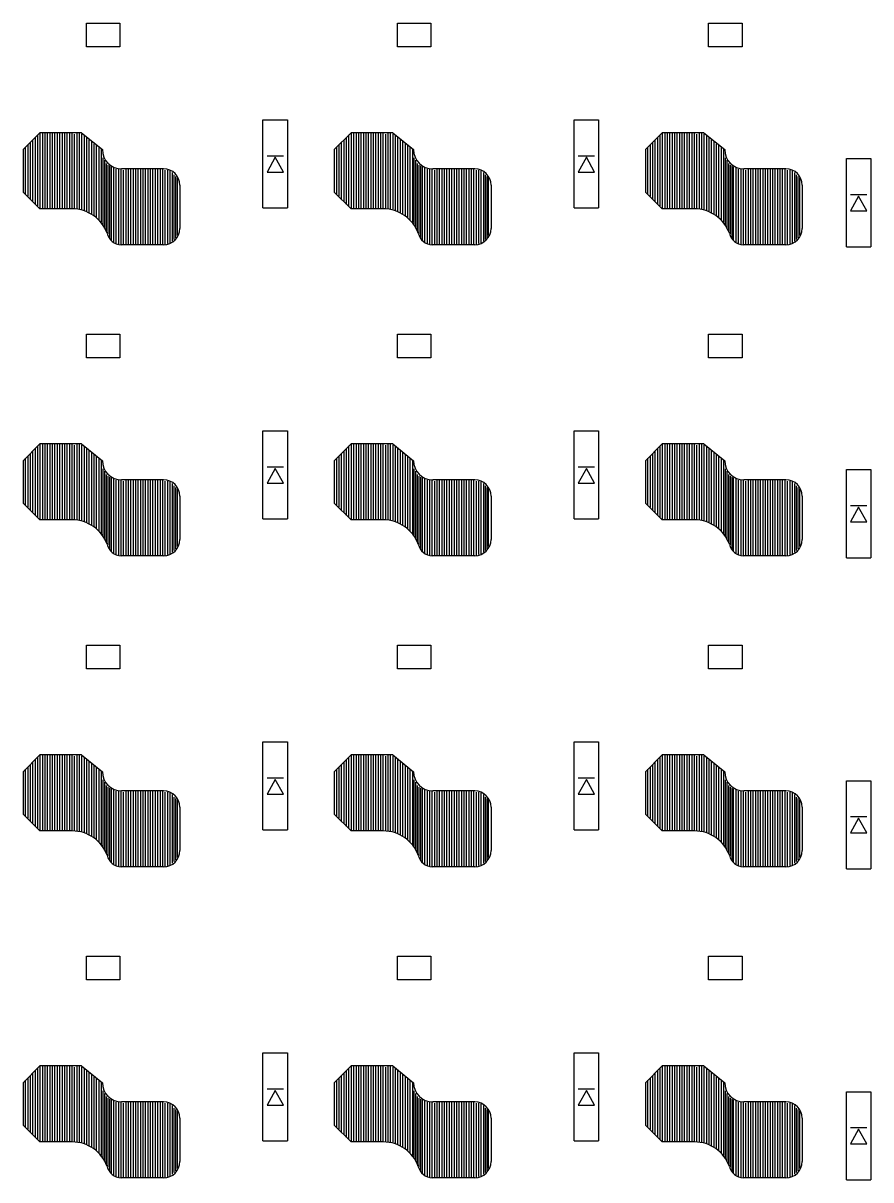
# Model space of a CAD drawing. Extents: x 35 to 239, y -108 to -23.
# Drawn here: x 187.2 to 239.1, y -107.8 to -37 of the extents above; entities that cross this region are included whole.
import ezdxf

# ---------------------------------------------------------------- set-up
doc = ezdxf.new("R2010")
doc.units = 0
doc.layers.add('BLACK', color=7, linetype='CONTINUOUS')

msp = doc.modelspace()

# ---------------------------------------------------------------- linework, layer by layer
at = {"layer": 'BLACK', "linetype": 'CONTINUOUS'}
for p, q in [((191.02, -38.4), (191.02, -36.95)), ((191.02, -36.95), (193.07, -36.95)), ((193.07, -36.95), (193.07, -38.4)), ((210.07, -38.4), (210.07, -36.95)), ((210.07, -36.95), (212.12, -36.95)), ((212.12, -36.95), (212.12, -38.4)), ((229.12, -38.4), (229.12, -36.95)), ((229.12, -36.95), (231.17, -36.95)), ((231.17, -36.95), (231.17, -38.4)), ((193.07, -38.4), (191.02, -38.4)), ((212.12, -38.4), (210.07, -38.4)), ((231.17, -38.4), (229.12, -38.4)), ((201.831, -42.8687), (203.331, -42.8687)), ((201.831, -48.2687), (201.831, -42.8687)), ((203.331, -42.8687), (203.331, -48.2687)), ((220.881, -48.2687), (220.881, -42.8687)), ((220.881, -42.8687), (222.381, -42.8687)), ((222.381, -42.8687), (222.381, -48.2687)), ((187.15, -44.7), (188.175, -43.675)), ((188.05, -48.15), (188.05, -43.8)), ((190.725, -43.675), (188.175, -43.675)), ((188.2, -48.3), (188.2, -43.7)), ((188.35, -48.3), (188.35, -43.7)), ((188.5, -48.3), (188.5, -43.7)), ((188.65, -48.3), (188.65, -43.7)), ((188.8, -48.3), (188.8, -43.7)), ((188.95, -48.3), (188.95, -43.7)), ((189.1, -48.3), (189.1, -43.7)), ((189.25, -48.3), (189.25, -43.7)), ((189.4, -48.3), (189.4, -43.7)), ((189.55, -48.3), (189.55, -43.7)), ((189.7, -48.3), (189.7, -43.7)), ((189.85, -48.3), (189.85, -43.7)), ((190, -48.3), (190, -43.7)), ((190.15, -48.3), (190.15, -43.7)), ((190.3, -48.3), (190.3, -43.75)), ((190.45, -48.35), (190.45, -43.7)), ((190.6, -48.35), (190.6, -43.7)), ((190.725, -43.675), (192, -44.7)), ((190.75, -48.35), (190.75, -43.75)), ((190.9, -48.4), (190.9, -43.85)), ((206.2, -44.7), (207.225, -43.675)), ((207.1, -48.15), (207.1, -43.8)), ((209.775, -43.675), (207.225, -43.675)), ((207.25, -48.3), (207.25, -43.7)), ((207.4, -48.3), (207.4, -43.7)), ((207.55, -48.3), (207.55, -43.7)), ((207.7, -48.3), (207.7, -43.7)), ((207.85, -48.3), (207.85, -43.7)), ((208, -48.3), (208, -43.7)), ((208.15, -48.3), (208.15, -43.7)), ((208.3, -48.3), (208.3, -43.7)), ((208.45, -48.3), (208.45, -43.7)), ((208.6, -48.3), (208.6, -43.7)), ((208.75, -48.3), (208.75, -43.7)), ((208.9, -48.3), (208.9, -43.7)), ((209.05, -48.3), (209.05, -43.7)), ((209.2, -48.3), (209.2, -43.7)), ((209.35, -48.3), (209.35, -43.75)), ((209.5, -48.35), (209.5, -43.7)), ((209.65, -48.35), (209.65, -43.7)), ((209.775, -43.675), (211.05, -44.7)), ((209.8, -48.35), (209.8, -43.75)), ((209.95, -48.4), (209.95, -43.85)), ((225.25, -44.7), (226.275, -43.675)), ((226.15, -48.15), (226.15, -43.8)), ((228.825, -43.675), (226.275, -43.675)), ((226.3, -48.3), (226.3, -43.7)), ((226.45, -48.3), (226.45, -43.7)), ((226.6, -48.3), (226.6, -43.7)), ((226.75, -48.3), (226.75, -43.7)), ((226.9, -48.3), (226.9, -43.7)), ((227.05, -48.3), (227.05, -43.7)), ((227.2, -48.3), (227.2, -43.7)), ((227.35, -48.3), (227.35, -43.7)), ((227.5, -48.3), (227.5, -43.7)), ((227.65, -48.3), (227.65, -43.7)), ((227.8, -48.3), (227.8, -43.7)), ((227.95, -48.3), (227.95, -43.7)), ((228.1, -48.3), (228.1, -43.7)), ((228.25, -48.3), (228.25, -43.7)), ((228.4, -48.3), (228.4, -43.75)), ((228.55, -48.35), (228.55, -43.7)), ((228.7, -48.35), (228.7, -43.7)), ((228.825, -43.675), (230.1, -44.7)), ((228.85, -48.35), (228.85, -43.75)), ((229, -48.4), (229, -43.85)), ((187.3, -47.45), (187.3, -44.55)), ((187.45, -47.55), (187.45, -44.4)), ((187.6, -47.75), (187.6, -44.25)), ((187.75, -47.9), (187.75, -44.1)), ((187.9, -48.05), (187.9, -43.95)), ((191.05, -48.5), (191.05, -43.95)), ((191.2, -48.55), (191.2, -44.1)), ((191.35, -48.65), (191.35, -44.2)), ((191.5, -48.75), (191.5, -44.35)), ((191.65, -48.85), (191.65, -44.45)), ((191.8, -49), (191.8, -44.55)), ((206.35, -47.45), (206.35, -44.55)), ((206.5, -47.55), (206.5, -44.4)), ((206.65, -47.75), (206.65, -44.25)), ((206.8, -47.9), (206.8, -44.1)), ((206.95, -48.05), (206.95, -43.95)), ((210.1, -48.5), (210.1, -43.95)), ((210.25, -48.55), (210.25, -44.1)), ((210.4, -48.65), (210.4, -44.2)), ((210.55, -48.75), (210.55, -44.35)), ((210.7, -48.85), (210.7, -44.45)), ((210.85, -49), (210.85, -44.55)), ((225.4, -47.45), (225.4, -44.55)), ((225.55, -47.55), (225.55, -44.4)), ((225.7, -47.75), (225.7, -44.25)), ((225.85, -47.9), (225.85, -44.1)), ((226, -48.05), (226, -43.95)), ((229.15, -48.5), (229.15, -43.95)), ((229.3, -48.55), (229.3, -44.1)), ((229.45, -48.65), (229.45, -44.2)), ((229.6, -48.75), (229.6, -44.35)), ((229.75, -48.85), (229.75, -44.45)), ((229.9, -49), (229.9, -44.55)), ((187.15, -44.7), (187.15, -47.3)), ((191.95, -49.15), (191.95, -44.7)), ((192.05, -49.35), (192.05, -45.2)), ((202.081, -45.0687), (203.081, -45.0687)), ((202.581, -45.1687), (202.081, -46.0687)), ((203.081, -46.0687), (202.581, -45.1687)), ((206.2, -44.7), (206.2, -47.3)), ((211, -49.15), (211, -44.7)), ((211.1, -49.35), (211.1, -45.2)), ((221.131, -45.0687), (222.131, -45.0687)), ((221.631, -45.1687), (221.131, -46.0687)), ((222.131, -46.0687), (221.631, -45.1687)), ((225.25, -44.7), (225.25, -47.3)), ((230.05, -49.15), (230.05, -44.7)), ((230.15, -49.35), (230.15, -45.2)), ((237.55, -45.25), (239.05, -45.25)), ((237.55, -50.65), (237.55, -45.25)), ((239.05, -45.25), (239.05, -50.65)), ((192.15, -49.5), (192.15, -45.35)), ((192.25, -49.7), (192.25, -45.55)), ((192.35, -49.85), (192.35, -45.65)), ((192.45, -50.1), (192.45, -45.7)), ((192.55, -50.25), (192.55, -45.75)), ((192.7, -50.35), (192.7, -45.8)), ((192.85, -50.45), (192.85, -45.9)), ((193, -50.5), (193, -45.9)), ((193.15, -50.5), (193.15, -45.9)), ((195.75, -45.875), (193.175, -45.875)), ((193.3, -50.5), (193.3, -45.95)), ((193.45, -50.5), (193.45, -45.9)), ((193.6, -50.5), (193.6, -45.9)), ((193.75, -50.5), (193.75, -45.9)), ((193.9, -50.5), (193.9, -45.9)), ((194.05, -50.5), (194.05, -45.9)), ((194.2, -50.5), (194.2, -45.9)), ((194.35, -50.5), (194.35, -45.9)), ((194.5, -50.5), (194.5, -45.9)), ((194.65, -50.5), (194.65, -45.9)), ((194.8, -50.5), (194.8, -45.9)), ((194.95, -50.5), (194.95, -45.9)), ((195.1, -50.5), (195.1, -45.9)), ((195.25, -50.5), (195.25, -45.9)), ((195.4, -50.5), (195.4, -45.9)), ((195.55, -50.5), (195.55, -45.9)), ((195.7, -50.5), (195.7, -45.9)), ((195.85, -50.5), (195.85, -45.95)), ((196, -50.45), (196, -45.95)), ((196.15, -50.4), (196.15, -46)), ((211.2, -49.5), (211.2, -45.35)), ((211.3, -49.7), (211.3, -45.55)), ((211.4, -49.85), (211.4, -45.65)), ((211.5, -50.1), (211.5, -45.7)), ((211.6, -50.25), (211.6, -45.75)), ((211.75, -50.35), (211.75, -45.8)), ((211.9, -50.45), (211.9, -45.9)), ((212.05, -50.5), (212.05, -45.9)), ((212.2, -50.5), (212.2, -45.9)), ((214.8, -45.875), (212.225, -45.875)), ((212.35, -50.5), (212.35, -45.95)), ((212.5, -50.5), (212.5, -45.9)), ((212.65, -50.5), (212.65, -45.9)), ((212.8, -50.5), (212.8, -45.9)), ((212.95, -50.5), (212.95, -45.9)), ((213.1, -50.5), (213.1, -45.9)), ((213.25, -50.5), (213.25, -45.9)), ((213.4, -50.5), (213.4, -45.9)), ((213.55, -50.5), (213.55, -45.9)), ((213.7, -50.5), (213.7, -45.9)), ((213.85, -50.5), (213.85, -45.9)), ((214, -50.5), (214, -45.9)), ((214.15, -50.5), (214.15, -45.9)), ((214.3, -50.5), (214.3, -45.9)), ((214.45, -50.5), (214.45, -45.9)), ((214.6, -50.5), (214.6, -45.9)), ((214.75, -50.5), (214.75, -45.9)), ((214.9, -50.5), (214.9, -45.95)), ((215.05, -50.45), (215.05, -45.95)), ((215.2, -50.4), (215.2, -46)), ((230.25, -49.5), (230.25, -45.35)), ((230.35, -49.7), (230.35, -45.55)), ((230.45, -49.85), (230.45, -45.65)), ((230.55, -50.1), (230.55, -45.7)), ((230.65, -50.25), (230.65, -45.75)), ((230.8, -50.35), (230.8, -45.8)), ((230.95, -50.45), (230.95, -45.9)), ((231.1, -50.5), (231.1, -45.9)), ((231.25, -50.5), (231.25, -45.9)), ((233.85, -45.875), (231.275, -45.875)), ((231.4, -50.5), (231.4, -45.95)), ((231.55, -50.5), (231.55, -45.9)), ((231.7, -50.5), (231.7, -45.9)), ((231.85, -50.5), (231.85, -45.9)), ((232, -50.5), (232, -45.9)), ((232.15, -50.5), (232.15, -45.9)), ((232.3, -50.5), (232.3, -45.9)), ((232.45, -50.5), (232.45, -45.9)), ((232.6, -50.5), (232.6, -45.9)), ((232.75, -50.5), (232.75, -45.9)), ((232.9, -50.5), (232.9, -45.9)), ((233.05, -50.5), (233.05, -45.9)), ((233.2, -50.5), (233.2, -45.9)), ((233.35, -50.5), (233.35, -45.9)), ((233.5, -50.5), (233.5, -45.9)), ((233.65, -50.5), (233.65, -45.9)), ((233.8, -50.5), (233.8, -45.9)), ((233.95, -50.5), (233.95, -45.95)), ((234.1, -50.45), (234.1, -45.95)), ((234.25, -50.4), (234.25, -46)), ((196.3, -50.3), (196.3, -46.1)), ((196.4, -50.2), (196.4, -46.25)), ((196.5, -50.1), (196.5, -46.35)), ((196.6, -49.95), (196.6, -46.4)), ((202.081, -46.0687), (203.081, -46.0687)), ((215.35, -50.3), (215.35, -46.1)), ((215.45, -50.2), (215.45, -46.25)), ((215.55, -50.1), (215.55, -46.35)), ((215.65, -49.95), (215.65, -46.4)), ((221.131, -46.0687), (222.131, -46.0687)), ((234.4, -50.3), (234.4, -46.1)), ((234.5, -50.2), (234.5, -46.25)), ((234.6, -50.1), (234.6, -46.35)), ((234.7, -49.95), (234.7, -46.4)), ((187.15, -47.3), (188.175, -48.325)), ((196.75, -46.875), (196.75, -49.525)), ((206.2, -47.3), (207.225, -48.325)), ((215.8, -46.875), (215.8, -49.525)), ((225.25, -47.3), (226.275, -48.325)), ((234.85, -46.875), (234.85, -49.525)), ((237.8, -47.45), (238.8, -47.45)), ((238.3, -47.55), (237.8, -48.45)), ((238.8, -48.45), (238.3, -47.55)), ((190.15, -48.325), (188.175, -48.325)), ((201.831, -48.2687), (203.331, -48.2687)), ((209.2, -48.325), (207.225, -48.325)), ((220.881, -48.2687), (222.381, -48.2687)), ((228.25, -48.325), (226.275, -48.325)), ((237.8, -48.45), (238.8, -48.45)), ((195.75, -50.525), (193.15, -50.525)), ((214.8, -50.525), (212.2, -50.525)), ((233.85, -50.525), (231.25, -50.525)), ((237.55, -50.65), (239.05, -50.65)), ((191.02, -57.45), (191.02, -56)), ((191.02, -56), (193.07, -56)), ((193.07, -56), (193.07, -57.45)), ((210.07, -56), (212.12, -56)), ((210.07, -57.45), (210.07, -56)), ((212.12, -56), (212.12, -57.45)), ((229.12, -57.45), (229.12, -56)), ((229.12, -56), (231.17, -56)), ((231.17, -56), (231.17, -57.45)), ((193.07, -57.45), (191.02, -57.45)), ((212.12, -57.45), (210.07, -57.45)), ((231.17, -57.45), (229.12, -57.45)), ((201.831, -67.3187), (201.831, -61.9187)), ((201.831, -61.9187), (203.331, -61.9187)), ((203.331, -61.9187), (203.331, -67.3187)), ((220.881, -61.9187), (222.381, -61.9187)), ((220.881, -67.3187), (220.881, -61.9187)), ((222.381, -61.9187), (222.381, -67.3187)), ((187.15, -63.75), (188.175, -62.725)), ((187.9, -67.1), (187.9, -63)), ((188.05, -67.2), (188.05, -62.85)), ((190.725, -62.725), (188.175, -62.725)), ((188.2, -67.35), (188.2, -62.75)), ((188.35, -67.35), (188.35, -62.75)), ((188.5, -67.35), (188.5, -62.75)), ((188.65, -67.35), (188.65, -62.75)), ((188.8, -67.35), (188.8, -62.75)), ((188.95, -67.35), (188.95, -62.75)), ((189.1, -67.35), (189.1, -62.75)), ((189.25, -67.35), (189.25, -62.75)), ((189.4, -67.35), (189.4, -62.75)), ((189.55, -67.35), (189.55, -62.75)), ((189.7, -67.35), (189.7, -62.75)), ((189.85, -67.35), (189.85, -62.75)), ((190, -67.35), (190, -62.75)), ((190.15, -67.35), (190.15, -62.75)), ((190.3, -67.35), (190.3, -62.8)), ((190.45, -67.4), (190.45, -62.75)), ((190.6, -67.4), (190.6, -62.75)), ((190.725, -62.725), (192, -63.75)), ((190.75, -67.4), (190.75, -62.8)), ((190.9, -67.45), (190.9, -62.9)), ((191.05, -67.55), (191.05, -63)), ((206.2, -63.75), (207.225, -62.725)), ((206.95, -67.1), (206.95, -63)), ((207.1, -67.2), (207.1, -62.85)), ((209.775, -62.725), (207.225, -62.725)), ((207.25, -67.35), (207.25, -62.75)), ((207.4, -67.35), (207.4, -62.75)), ((207.55, -67.35), (207.55, -62.75)), ((207.7, -67.35), (207.7, -62.75)), ((207.85, -67.35), (207.85, -62.75)), ((208, -67.35), (208, -62.75)), ((208.15, -67.35), (208.15, -62.75)), ((208.3, -67.35), (208.3, -62.75)), ((208.45, -67.35), (208.45, -62.75)), ((208.6, -67.35), (208.6, -62.75)), ((208.75, -67.35), (208.75, -62.75)), ((208.9, -67.35), (208.9, -62.75)), ((209.05, -67.35), (209.05, -62.75)), ((209.2, -67.35), (209.2, -62.75)), ((209.35, -67.35), (209.35, -62.8)), ((209.5, -67.4), (209.5, -62.75)), ((209.65, -67.4), (209.65, -62.75)), ((209.775, -62.725), (211.05, -63.75)), ((209.8, -67.4), (209.8, -62.8)), ((209.95, -67.45), (209.95, -62.9)), ((210.1, -67.55), (210.1, -63)), ((225.25, -63.75), (226.275, -62.725)), ((226, -67.1), (226, -63)), ((226.15, -67.2), (226.15, -62.85)), ((228.825, -62.725), (226.275, -62.725)), ((226.3, -67.35), (226.3, -62.75)), ((226.45, -67.35), (226.45, -62.75)), ((226.6, -67.35), (226.6, -62.75)), ((226.75, -67.35), (226.75, -62.75)), ((226.9, -67.35), (226.9, -62.75)), ((227.05, -67.35), (227.05, -62.75)), ((227.2, -67.35), (227.2, -62.75)), ((227.35, -67.35), (227.35, -62.75)), ((227.5, -67.35), (227.5, -62.75)), ((227.65, -67.35), (227.65, -62.75)), ((227.8, -67.35), (227.8, -62.75)), ((227.95, -67.35), (227.95, -62.75)), ((228.1, -67.35), (228.1, -62.75)), ((228.25, -67.35), (228.25, -62.75)), ((228.4, -67.35), (228.4, -62.8)), ((228.55, -67.4), (228.55, -62.75)), ((228.7, -67.4), (228.7, -62.75)), ((228.825, -62.725), (230.1, -63.75)), ((228.85, -67.4), (228.85, -62.8)), ((229, -67.45), (229, -62.9)), ((229.15, -67.55), (229.15, -63)), ((187.15, -63.75), (187.15, -66.35)), ((187.3, -66.5), (187.3, -63.6)), ((187.45, -66.6), (187.45, -63.45)), ((187.6, -66.8), (187.6, -63.3)), ((187.75, -66.95), (187.75, -63.15)), ((191.2, -67.6), (191.2, -63.15)), ((191.35, -67.7), (191.35, -63.25)), ((191.5, -67.8), (191.5, -63.4)), ((191.65, -67.9), (191.65, -63.5)), ((191.8, -68.05), (191.8, -63.6)), ((191.95, -68.2), (191.95, -63.75)), ((206.2, -63.75), (206.2, -66.35)), ((206.35, -66.5), (206.35, -63.6)), ((206.5, -66.6), (206.5, -63.45)), ((206.65, -66.8), (206.65, -63.3)), ((206.8, -66.95), (206.8, -63.15)), ((210.25, -67.6), (210.25, -63.15)), ((210.4, -67.7), (210.4, -63.25)), ((210.55, -67.8), (210.55, -63.4)), ((210.7, -67.9), (210.7, -63.5)), ((210.85, -68.05), (210.85, -63.6)), ((211, -68.2), (211, -63.75)), ((225.25, -63.75), (225.25, -66.35)), ((225.4, -66.5), (225.4, -63.6)), ((225.55, -66.6), (225.55, -63.45)), ((225.7, -66.8), (225.7, -63.3)), ((225.85, -66.95), (225.85, -63.15)), ((229.3, -67.6), (229.3, -63.15)), ((229.45, -67.7), (229.45, -63.25)), ((229.6, -67.8), (229.6, -63.4)), ((229.75, -67.9), (229.75, -63.5)), ((229.9, -68.05), (229.9, -63.6)), ((230.05, -68.2), (230.05, -63.75)), ((192.05, -68.4), (192.05, -64.25)), ((192.15, -68.55), (192.15, -64.4)), ((202.081, -64.1187), (203.081, -64.1187)), ((202.581, -64.2187), (202.081, -65.1187)), ((203.081, -65.1187), (202.581, -64.2187)), ((211.1, -68.4), (211.1, -64.25)), ((211.2, -68.55), (211.2, -64.4)), ((221.131, -64.1187), (222.131, -64.1187)), ((221.631, -64.2187), (221.131, -65.1187)), ((222.131, -65.1187), (221.631, -64.2187)), ((230.15, -68.4), (230.15, -64.25)), ((230.25, -68.55), (230.25, -64.4)), ((237.55, -69.7), (237.55, -64.3)), ((237.55, -64.3), (239.05, -64.3)), ((239.05, -64.3), (239.05, -69.7)), ((192.25, -68.75), (192.25, -64.6)), ((192.35, -68.9), (192.35, -64.7)), ((192.45, -69.15), (192.45, -64.75)), ((192.55, -69.3), (192.55, -64.8)), ((192.7, -69.4), (192.7, -64.85)), ((192.85, -69.5), (192.85, -64.95)), ((193, -69.55), (193, -64.95)), ((193.15, -69.55), (193.15, -64.95)), ((195.75, -64.925), (193.175, -64.925)), ((193.3, -69.55), (193.3, -65)), ((193.45, -69.55), (193.45, -64.95)), ((193.6, -69.55), (193.6, -64.95)), ((193.75, -69.55), (193.75, -64.95)), ((193.9, -69.55), (193.9, -64.95)), ((194.05, -69.55), (194.05, -64.95)), ((194.2, -69.55), (194.2, -64.95)), ((194.35, -69.55), (194.35, -64.95)), ((194.5, -69.55), (194.5, -64.95)), ((194.65, -69.55), (194.65, -64.95)), ((194.8, -69.55), (194.8, -64.95)), ((194.95, -69.55), (194.95, -64.95)), ((195.1, -69.55), (195.1, -64.95)), ((195.25, -69.55), (195.25, -64.95)), ((195.4, -69.55), (195.4, -64.95)), ((195.55, -69.55), (195.55, -64.95)), ((195.7, -69.55), (195.7, -64.95)), ((195.85, -69.55), (195.85, -65)), ((196, -69.5), (196, -65)), ((196.15, -69.45), (196.15, -65.05)), ((196.3, -69.35), (196.3, -65.15)), ((202.081, -65.1187), (203.081, -65.1187)), ((211.3, -68.75), (211.3, -64.6)), ((211.4, -68.9), (211.4, -64.7)), ((211.5, -69.15), (211.5, -64.75)), ((211.6, -69.3), (211.6, -64.8)), ((211.75, -69.4), (211.75, -64.85)), ((211.9, -69.5), (211.9, -64.95)), ((212.05, -69.55), (212.05, -64.95)), ((212.2, -69.55), (212.2, -64.95)), ((214.8, -64.925), (212.225, -64.925)), ((212.35, -69.55), (212.35, -65)), ((212.5, -69.55), (212.5, -64.95)), ((212.65, -69.55), (212.65, -64.95)), ((212.8, -69.55), (212.8, -64.95)), ((212.95, -69.55), (212.95, -64.95)), ((213.1, -69.55), (213.1, -64.95)), ((213.25, -69.55), (213.25, -64.95)), ((213.4, -69.55), (213.4, -64.95)), ((213.55, -69.55), (213.55, -64.95)), ((213.7, -69.55), (213.7, -64.95)), ((213.85, -69.55), (213.85, -64.95)), ((214, -69.55), (214, -64.95)), ((214.15, -69.55), (214.15, -64.95)), ((214.3, -69.55), (214.3, -64.95)), ((214.45, -69.55), (214.45, -64.95)), ((214.6, -69.55), (214.6, -64.95)), ((214.75, -69.55), (214.75, -64.95)), ((214.9, -69.55), (214.9, -65)), ((215.05, -69.5), (215.05, -65)), ((215.2, -69.45), (215.2, -65.05)), ((215.35, -69.35), (215.35, -65.15)), ((221.131, -65.1187), (222.131, -65.1187)), ((230.35, -68.75), (230.35, -64.6)), ((230.45, -68.9), (230.45, -64.7)), ((230.55, -69.15), (230.55, -64.75)), ((230.65, -69.3), (230.65, -64.8)), ((230.8, -69.4), (230.8, -64.85)), ((230.95, -69.5), (230.95, -64.95)), ((231.1, -69.55), (231.1, -64.95)), ((231.25, -69.55), (231.25, -64.95)), ((233.85, -64.925), (231.275, -64.925)), ((231.4, -69.55), (231.4, -65)), ((231.55, -69.55), (231.55, -64.95)), ((231.7, -69.55), (231.7, -64.95)), ((231.85, -69.55), (231.85, -64.95)), ((232, -69.55), (232, -64.95)), ((232.15, -69.55), (232.15, -64.95)), ((232.3, -69.55), (232.3, -64.95)), ((232.45, -69.55), (232.45, -64.95)), ((232.6, -69.55), (232.6, -64.95)), ((232.75, -69.55), (232.75, -64.95)), ((232.9, -69.55), (232.9, -64.95)), ((233.05, -69.55), (233.05, -64.95)), ((233.2, -69.55), (233.2, -64.95)), ((233.35, -69.55), (233.35, -64.95)), ((233.5, -69.55), (233.5, -64.95)), ((233.65, -69.55), (233.65, -64.95)), ((233.8, -69.55), (233.8, -64.95)), ((233.95, -69.55), (233.95, -65)), ((234.1, -69.5), (234.1, -65)), ((234.25, -69.45), (234.25, -65.05)), ((234.4, -69.35), (234.4, -65.15)), ((196.4, -69.25), (196.4, -65.3)), ((196.5, -69.15), (196.5, -65.4)), ((196.6, -69), (196.6, -65.45)), ((215.45, -69.25), (215.45, -65.3)), ((215.55, -69.15), (215.55, -65.4)), ((215.65, -69), (215.65, -65.45)), ((234.5, -69.25), (234.5, -65.3)), ((234.6, -69.15), (234.6, -65.4)), ((234.7, -69), (234.7, -65.45)), ((187.15, -66.35), (188.175, -67.375)), ((196.75, -65.925), (196.75, -68.575)), ((206.2, -66.35), (207.225, -67.375)), ((215.8, -65.925), (215.8, -68.575)), ((225.25, -66.35), (226.275, -67.375)), ((234.85, -65.925), (234.85, -68.575)), ((237.8, -66.5), (238.8, -66.5)), ((238.3, -66.6), (237.8, -67.5)), ((238.8, -67.5), (238.3, -66.6)), ((190.15, -67.375), (188.175, -67.375)), ((201.831, -67.3187), (203.331, -67.3187)), ((209.2, -67.375), (207.225, -67.375)), ((220.881, -67.3187), (222.381, -67.3187)), ((228.25, -67.375), (226.275, -67.375)), ((237.8, -67.5), (238.8, -67.5)), ((195.75, -69.575), (193.15, -69.575)), ((214.8, -69.575), (212.2, -69.575)), ((233.85, -69.575), (231.25, -69.575)), ((237.55, -69.7), (239.05, -69.7)), ((191.02, -76.5), (191.02, -75.05)), ((191.02, -75.05), (193.07, -75.05)), ((193.07, -75.05), (193.07, -76.5)), ((210.07, -75.05), (212.12, -75.05)), ((210.07, -76.5), (210.07, -75.05)), ((212.12, -75.05), (212.12, -76.5)), ((229.12, -75.05), (231.17, -75.05)), ((229.12, -76.5), (229.12, -75.05)), ((231.17, -75.05), (231.17, -76.5)), ((193.07, -76.5), (191.02, -76.5)), ((212.12, -76.5), (210.07, -76.5)), ((231.17, -76.5), (229.12, -76.5)), ((201.831, -80.9687), (203.331, -80.9687)), ((201.831, -86.3687), (201.831, -80.9687)), ((203.331, -80.9687), (203.331, -86.3687)), ((220.881, -80.9687), (222.381, -80.9687)), ((220.881, -86.3687), (220.881, -80.9687)), ((222.381, -80.9687), (222.381, -86.3687)), ((187.15, -82.8), (188.175, -81.775)), ((187.9, -86.15), (187.9, -82.05)), ((188.05, -86.25), (188.05, -81.9)), ((190.725, -81.775), (188.175, -81.775)), ((188.2, -86.4), (188.2, -81.8)), ((188.35, -86.4), (188.35, -81.8)), ((188.5, -86.4), (188.5, -81.8)), ((188.65, -86.4), (188.65, -81.8)), ((188.8, -86.4), (188.8, -81.8)), ((188.95, -86.4), (188.95, -81.8)), ((189.1, -86.4), (189.1, -81.8)), ((189.25, -86.4), (189.25, -81.8)), ((189.4, -86.4), (189.4, -81.8)), ((189.55, -86.4), (189.55, -81.8)), ((189.7, -86.4), (189.7, -81.8)), ((189.85, -86.4), (189.85, -81.8)), ((190, -86.4), (190, -81.8)), ((190.15, -86.4), (190.15, -81.8)), ((190.3, -86.4), (190.3, -81.85)), ((190.45, -86.45), (190.45, -81.8)), ((190.6, -86.45), (190.6, -81.8)), ((190.725, -81.775), (192, -82.8)), ((190.75, -86.45), (190.75, -81.85)), ((190.9, -86.5), (190.9, -81.95)), ((191.05, -86.6), (191.05, -82.05)), ((206.2, -82.8), (207.225, -81.775)), ((206.95, -86.15), (206.95, -82.05)), ((207.1, -86.25), (207.1, -81.9)), ((209.775, -81.775), (207.225, -81.775)), ((207.25, -86.4), (207.25, -81.8)), ((207.4, -86.4), (207.4, -81.8)), ((207.55, -86.4), (207.55, -81.8)), ((207.7, -86.4), (207.7, -81.8)), ((207.85, -86.4), (207.85, -81.8)), ((208, -86.4), (208, -81.8)), ((208.15, -86.4), (208.15, -81.8)), ((208.3, -86.4), (208.3, -81.8)), ((208.45, -86.4), (208.45, -81.8)), ((208.6, -86.4), (208.6, -81.8)), ((208.75, -86.4), (208.75, -81.8)), ((208.9, -86.4), (208.9, -81.8)), ((209.05, -86.4), (209.05, -81.8)), ((209.2, -86.4), (209.2, -81.8)), ((209.35, -86.4), (209.35, -81.85)), ((209.5, -86.45), (209.5, -81.8)), ((209.65, -86.45), (209.65, -81.8)), ((209.775, -81.775), (211.05, -82.8)), ((209.8, -86.45), (209.8, -81.85)), ((209.95, -86.5), (209.95, -81.95)), ((210.1, -86.6), (210.1, -82.05)), ((225.25, -82.8), (226.275, -81.775)), ((226, -86.15), (226, -82.05)), ((226.15, -86.25), (226.15, -81.9)), ((228.825, -81.775), (226.275, -81.775)), ((226.3, -86.4), (226.3, -81.8)), ((226.45, -86.4), (226.45, -81.8)), ((226.6, -86.4), (226.6, -81.8)), ((226.75, -86.4), (226.75, -81.8)), ((226.9, -86.4), (226.9, -81.8)), ((227.05, -86.4), (227.05, -81.8)), ((227.2, -86.4), (227.2, -81.8)), ((227.35, -86.4), (227.35, -81.8)), ((227.5, -86.4), (227.5, -81.8)), ((227.65, -86.4), (227.65, -81.8)), ((227.8, -86.4), (227.8, -81.8)), ((227.95, -86.4), (227.95, -81.8)), ((228.1, -86.4), (228.1, -81.8)), ((228.25, -86.4), (228.25, -81.8)), ((228.4, -86.4), (228.4, -81.85)), ((228.55, -86.45), (228.55, -81.8)), ((228.7, -86.45), (228.7, -81.8)), ((228.825, -81.775), (230.1, -82.8)), ((228.85, -86.45), (228.85, -81.85)), ((229, -86.5), (229, -81.95)), ((229.15, -86.6), (229.15, -82.05)), ((187.15, -82.8), (187.15, -85.4)), ((187.3, -85.55), (187.3, -82.65)), ((187.45, -85.65), (187.45, -82.5)), ((187.6, -85.85), (187.6, -82.35)), ((187.75, -86), (187.75, -82.2)), ((191.2, -86.65), (191.2, -82.2)), ((191.35, -86.75), (191.35, -82.3)), ((191.5, -86.85), (191.5, -82.45)), ((191.65, -86.95), (191.65, -82.55)), ((191.8, -87.1), (191.8, -82.65)), ((191.95, -87.25), (191.95, -82.8)), ((206.2, -82.8), (206.2, -85.4)), ((206.35, -85.55), (206.35, -82.65)), ((206.5, -85.65), (206.5, -82.5)), ((206.65, -85.85), (206.65, -82.35)), ((206.8, -86), (206.8, -82.2)), ((210.25, -86.65), (210.25, -82.2)), ((210.4, -86.75), (210.4, -82.3)), ((210.55, -86.85), (210.55, -82.45)), ((210.7, -86.95), (210.7, -82.55)), ((210.85, -87.1), (210.85, -82.65)), ((211, -87.25), (211, -82.8)), ((225.25, -82.8), (225.25, -85.4)), ((225.4, -85.55), (225.4, -82.65)), ((225.55, -85.65), (225.55, -82.5)), ((225.7, -85.85), (225.7, -82.35)), ((225.85, -86), (225.85, -82.2)), ((229.3, -86.65), (229.3, -82.2)), ((229.45, -86.75), (229.45, -82.3)), ((229.6, -86.85), (229.6, -82.45)), ((229.75, -86.95), (229.75, -82.55)), ((229.9, -87.1), (229.9, -82.65)), ((230.05, -87.25), (230.05, -82.8)), ((192.05, -87.45), (192.05, -83.3)), ((192.15, -87.6), (192.15, -83.45)), ((202.081, -83.1687), (203.081, -83.1687)), ((202.581, -83.2687), (202.081, -84.1687)), ((203.081, -84.1687), (202.581, -83.2687)), ((211.1, -87.45), (211.1, -83.3)), ((211.2, -87.6), (211.2, -83.45)), ((221.131, -83.1687), (222.131, -83.1687)), ((221.631, -83.2687), (221.131, -84.1687)), ((222.131, -84.1687), (221.631, -83.2687)), ((230.15, -87.45), (230.15, -83.3)), ((230.25, -87.6), (230.25, -83.45)), ((237.55, -83.35), (239.05, -83.35)), ((237.55, -88.75), (237.55, -83.35)), ((239.05, -83.35), (239.05, -88.75)), ((192.25, -87.8), (192.25, -83.65)), ((192.35, -87.95), (192.35, -83.75)), ((192.45, -88.2), (192.45, -83.8)), ((192.55, -88.35), (192.55, -83.85)), ((192.7, -88.45), (192.7, -83.9)), ((192.85, -88.55), (192.85, -84)), ((193, -88.6), (193, -84)), ((193.15, -88.6), (193.15, -84)), ((195.75, -83.975), (193.175, -83.975)), ((193.3, -88.6), (193.3, -84.05)), ((193.45, -88.6), (193.45, -84)), ((193.6, -88.6), (193.6, -84)), ((193.75, -88.6), (193.75, -84)), ((193.9, -88.6), (193.9, -84)), ((194.05, -88.6), (194.05, -84)), ((194.2, -88.6), (194.2, -84)), ((194.35, -88.6), (194.35, -84)), ((194.5, -88.6), (194.5, -84)), ((194.65, -88.6), (194.65, -84)), ((194.8, -88.6), (194.8, -84)), ((194.95, -88.6), (194.95, -84)), ((195.1, -88.6), (195.1, -84)), ((195.25, -88.6), (195.25, -84)), ((195.4, -88.6), (195.4, -84)), ((195.55, -88.6), (195.55, -84)), ((195.7, -88.6), (195.7, -84)), ((195.85, -88.6), (195.85, -84.05)), ((196, -88.55), (196, -84.05)), ((196.15, -88.5), (196.15, -84.1)), ((196.3, -88.4), (196.3, -84.2)), ((202.081, -84.1687), (203.081, -84.1687)), ((211.3, -87.8), (211.3, -83.65)), ((211.4, -87.95), (211.4, -83.75)), ((211.5, -88.2), (211.5, -83.8)), ((211.6, -88.35), (211.6, -83.85)), ((211.75, -88.45), (211.75, -83.9)), ((211.9, -88.55), (211.9, -84)), ((212.05, -88.6), (212.05, -84)), ((212.2, -88.6), (212.2, -84)), ((214.8, -83.975), (212.225, -83.975)), ((212.35, -88.6), (212.35, -84.05)), ((212.5, -88.6), (212.5, -84)), ((212.65, -88.6), (212.65, -84)), ((212.8, -88.6), (212.8, -84)), ((212.95, -88.6), (212.95, -84)), ((213.1, -88.6), (213.1, -84)), ((213.25, -88.6), (213.25, -84)), ((213.4, -88.6), (213.4, -84)), ((213.55, -88.6), (213.55, -84)), ((213.7, -88.6), (213.7, -84)), ((213.85, -88.6), (213.85, -84)), ((214, -88.6), (214, -84)), ((214.15, -88.6), (214.15, -84)), ((214.3, -88.6), (214.3, -84)), ((214.45, -88.6), (214.45, -84)), ((214.6, -88.6), (214.6, -84)), ((214.75, -88.6), (214.75, -84)), ((214.9, -88.6), (214.9, -84.05)), ((215.05, -88.55), (215.05, -84.05)), ((215.2, -88.5), (215.2, -84.1)), ((215.35, -88.4), (215.35, -84.2)), ((221.131, -84.1687), (222.131, -84.1687)), ((230.35, -87.8), (230.35, -83.65)), ((230.45, -87.95), (230.45, -83.75)), ((230.55, -88.2), (230.55, -83.8)), ((230.65, -88.35), (230.65, -83.85)), ((230.8, -88.45), (230.8, -83.9)), ((230.95, -88.55), (230.95, -84)), ((231.1, -88.6), (231.1, -84)), ((231.25, -88.6), (231.25, -84)), ((233.85, -83.975), (231.275, -83.975)), ((231.4, -88.6), (231.4, -84.05)), ((231.55, -88.6), (231.55, -84)), ((231.7, -88.6), (231.7, -84)), ((231.85, -88.6), (231.85, -84)), ((232, -88.6), (232, -84)), ((232.15, -88.6), (232.15, -84)), ((232.3, -88.6), (232.3, -84)), ((232.45, -88.6), (232.45, -84)), ((232.6, -88.6), (232.6, -84)), ((232.75, -88.6), (232.75, -84)), ((232.9, -88.6), (232.9, -84)), ((233.05, -88.6), (233.05, -84)), ((233.2, -88.6), (233.2, -84)), ((233.35, -88.6), (233.35, -84)), ((233.5, -88.6), (233.5, -84)), ((233.65, -88.6), (233.65, -84)), ((233.8, -88.6), (233.8, -84)), ((233.95, -88.6), (233.95, -84.05)), ((234.1, -88.55), (234.1, -84.05)), ((234.25, -88.5), (234.25, -84.1)), ((234.4, -88.4), (234.4, -84.2)), ((196.4, -88.3), (196.4, -84.35)), ((196.5, -88.2), (196.5, -84.45)), ((196.6, -88.05), (196.6, -84.5)), ((196.75, -84.975), (196.75, -87.625)), ((215.45, -88.3), (215.45, -84.35)), ((215.55, -88.2), (215.55, -84.45)), ((215.65, -88.05), (215.65, -84.5)), ((215.8, -84.975), (215.8, -87.625)), ((234.5, -88.3), (234.5, -84.35)), ((234.6, -88.2), (234.6, -84.45)), ((234.7, -88.05), (234.7, -84.5)), ((234.85, -84.975), (234.85, -87.625)), ((187.15, -85.4), (188.175, -86.425)), ((206.2, -85.4), (207.225, -86.425)), ((225.25, -85.4), (226.275, -86.425)), ((237.8, -85.55), (238.8, -85.55)), ((238.3, -85.65), (237.8, -86.55)), ((238.8, -86.55), (238.3, -85.65)), ((190.15, -86.425), (188.175, -86.425)), ((201.831, -86.3687), (203.331, -86.3687)), ((209.2, -86.425), (207.225, -86.425)), ((220.881, -86.3687), (222.381, -86.3687)), ((228.25, -86.425), (226.275, -86.425)), ((237.8, -86.55), (238.8, -86.55)), ((195.75, -88.625), (193.15, -88.625)), ((214.8, -88.625), (212.2, -88.625)), ((233.85, -88.625), (231.25, -88.625)), ((237.55, -88.75), (239.05, -88.75)), ((191.02, -94.1), (193.07, -94.1)), ((191.02, -95.55), (191.02, -94.1)), ((193.07, -94.1), (193.07, -95.55)), ((210.07, -95.55), (210.07, -94.1)), ((210.07, -94.1), (212.12, -94.1)), ((212.12, -94.1), (212.12, -95.55)), ((229.12, -94.1), (231.17, -94.1)), ((229.12, -95.55), (229.12, -94.1)), ((231.17, -94.1), (231.17, -95.55)), ((193.07, -95.55), (191.02, -95.55)), ((212.12, -95.55), (210.07, -95.55)), ((231.17, -95.55), (229.12, -95.55)), ((201.831, -105.419), (201.831, -100.019)), ((201.831, -100.019), (203.331, -100.019)), ((203.331, -100.019), (203.331, -105.419)), ((220.881, -105.419), (220.881, -100.019)), ((220.881, -100.019), (222.381, -100.019)), ((222.381, -100.019), (222.381, -105.419)), ((187.15, -101.85), (188.175, -100.825)), ((187.75, -105.05), (187.75, -101.25)), ((187.9, -105.2), (187.9, -101.1)), ((188.05, -105.3), (188.05, -100.95)), ((190.725, -100.825), (188.175, -100.825)), ((188.2, -105.45), (188.2, -100.85)), ((188.35, -105.45), (188.35, -100.85)), ((188.5, -105.45), (188.5, -100.85)), ((188.65, -105.45), (188.65, -100.85)), ((188.8, -105.45), (188.8, -100.85)), ((188.95, -105.45), (188.95, -100.85)), ((189.1, -105.45), (189.1, -100.85)), ((189.25, -105.45), (189.25, -100.85)), ((189.4, -105.45), (189.4, -100.85)), ((189.55, -105.45), (189.55, -100.85)), ((189.7, -105.45), (189.7, -100.85)), ((189.85, -105.45), (189.85, -100.85)), ((190, -105.45), (190, -100.85)), ((190.15, -105.45), (190.15, -100.85)), ((190.3, -105.45), (190.3, -100.9)), ((190.45, -105.5), (190.45, -100.85)), ((190.6, -105.5), (190.6, -100.85)), ((190.725, -100.825), (192, -101.85)), ((190.75, -105.5), (190.75, -100.9)), ((190.9, -105.55), (190.9, -101)), ((191.05, -105.65), (191.05, -101.1)), ((191.2, -105.7), (191.2, -101.25)), ((206.2, -101.85), (207.225, -100.825)), ((206.8, -105.05), (206.8, -101.25)), ((206.95, -105.2), (206.95, -101.1)), ((207.1, -105.3), (207.1, -100.95)), ((209.775, -100.825), (207.225, -100.825)), ((207.25, -105.45), (207.25, -100.85)), ((207.4, -105.45), (207.4, -100.85)), ((207.55, -105.45), (207.55, -100.85)), ((207.7, -105.45), (207.7, -100.85)), ((207.85, -105.45), (207.85, -100.85)), ((208, -105.45), (208, -100.85)), ((208.15, -105.45), (208.15, -100.85)), ((208.3, -105.45), (208.3, -100.85)), ((208.45, -105.45), (208.45, -100.85)), ((208.6, -105.45), (208.6, -100.85)), ((208.75, -105.45), (208.75, -100.85)), ((208.9, -105.45), (208.9, -100.85)), ((209.05, -105.45), (209.05, -100.85)), ((209.2, -105.45), (209.2, -100.85)), ((209.35, -105.45), (209.35, -100.9)), ((209.5, -105.5), (209.5, -100.85)), ((209.65, -105.5), (209.65, -100.85)), ((209.775, -100.825), (211.05, -101.85)), ((209.8, -105.5), (209.8, -100.9)), ((209.95, -105.55), (209.95, -101)), ((210.1, -105.65), (210.1, -101.1)), ((210.25, -105.7), (210.25, -101.25)), ((225.25, -101.85), (226.275, -100.825)), ((225.85, -105.05), (225.85, -101.25)), ((226, -105.2), (226, -101.1)), ((226.15, -105.3), (226.15, -100.95)), ((228.825, -100.825), (226.275, -100.825)), ((226.3, -105.45), (226.3, -100.85)), ((226.45, -105.45), (226.45, -100.85)), ((226.6, -105.45), (226.6, -100.85)), ((226.75, -105.45), (226.75, -100.85)), ((226.9, -105.45), (226.9, -100.85)), ((227.05, -105.45), (227.05, -100.85)), ((227.2, -105.45), (227.2, -100.85)), ((227.35, -105.45), (227.35, -100.85)), ((227.5, -105.45), (227.5, -100.85)), ((227.65, -105.45), (227.65, -100.85)), ((227.8, -105.45), (227.8, -100.85)), ((227.95, -105.45), (227.95, -100.85)), ((228.1, -105.45), (228.1, -100.85)), ((228.25, -105.45), (228.25, -100.85)), ((228.4, -105.45), (228.4, -100.9)), ((228.55, -105.5), (228.55, -100.85)), ((228.7, -105.5), (228.7, -100.85)), ((228.825, -100.825), (230.1, -101.85)), ((228.85, -105.5), (228.85, -100.9)), ((229, -105.55), (229, -101)), ((229.15, -105.65), (229.15, -101.1)), ((229.3, -105.7), (229.3, -101.25)), ((187.15, -101.85), (187.15, -104.45)), ((187.3, -104.6), (187.3, -101.7)), ((187.45, -104.7), (187.45, -101.55)), ((187.6, -104.9), (187.6, -101.4)), ((191.35, -105.8), (191.35, -101.35)), ((191.5, -105.9), (191.5, -101.5)), ((191.65, -106), (191.65, -101.6)), ((191.8, -106.15), (191.8, -101.7)), ((191.95, -106.3), (191.95, -101.85)), ((206.2, -101.85), (206.2, -104.45)), ((206.35, -104.6), (206.35, -101.7)), ((206.5, -104.7), (206.5, -101.55)), ((206.65, -104.9), (206.65, -101.4)), ((210.4, -105.8), (210.4, -101.35)), ((210.55, -105.9), (210.55, -101.5)), ((210.7, -106), (210.7, -101.6)), ((210.85, -106.15), (210.85, -101.7)), ((211, -106.3), (211, -101.85)), ((225.25, -101.85), (225.25, -104.45)), ((225.4, -104.6), (225.4, -101.7)), ((225.55, -104.7), (225.55, -101.55)), ((225.7, -104.9), (225.7, -101.4)), ((229.45, -105.8), (229.45, -101.35)), ((229.6, -105.9), (229.6, -101.5)), ((229.75, -106), (229.75, -101.6)), ((229.9, -106.15), (229.9, -101.7)), ((230.05, -106.3), (230.05, -101.85)), ((192.05, -106.5), (192.05, -102.35)), ((192.15, -106.65), (192.15, -102.5)), ((192.25, -106.85), (192.25, -102.7)), ((202.081, -102.219), (203.081, -102.219)), ((202.581, -102.319), (202.081, -103.219)), ((203.081, -103.219), (202.581, -102.319)), ((211.1, -106.5), (211.1, -102.35)), ((211.2, -106.65), (211.2, -102.5)), ((211.3, -106.85), (211.3, -102.7)), ((221.131, -102.219), (222.131, -102.219)), ((221.631, -102.319), (221.131, -103.219)), ((222.131, -103.219), (221.631, -102.319)), ((230.15, -106.5), (230.15, -102.35)), ((230.25, -106.65), (230.25, -102.5)), ((230.35, -106.85), (230.35, -102.7)), ((237.55, -102.4), (239.05, -102.4)), ((237.55, -107.8), (237.55, -102.4)), ((239.05, -102.4), (239.05, -107.8)), ((192.35, -107), (192.35, -102.8)), ((192.45, -107.25), (192.45, -102.85)), ((192.55, -107.4), (192.55, -102.9)), ((192.7, -107.5), (192.7, -102.95)), ((192.85, -107.6), (192.85, -103.05)), ((193, -107.65), (193, -103.05)), ((193.15, -107.65), (193.15, -103.05)), ((195.75, -103.025), (193.175, -103.025)), ((193.3, -107.65), (193.3, -103.1)), ((193.45, -107.65), (193.45, -103.05)), ((193.6, -107.65), (193.6, -103.05)), ((193.75, -107.65), (193.75, -103.05)), ((193.9, -107.65), (193.9, -103.05)), ((194.05, -107.65), (194.05, -103.05)), ((194.2, -107.65), (194.2, -103.05)), ((194.35, -107.65), (194.35, -103.05)), ((194.5, -107.65), (194.5, -103.05)), ((194.65, -107.65), (194.65, -103.05)), ((194.8, -107.65), (194.8, -103.05)), ((194.95, -107.65), (194.95, -103.05)), ((195.1, -107.65), (195.1, -103.05)), ((195.25, -107.65), (195.25, -103.05)), ((195.4, -107.65), (195.4, -103.05)), ((195.55, -107.65), (195.55, -103.05)), ((195.7, -107.65), (195.7, -103.05)), ((195.85, -107.65), (195.85, -103.1)), ((196, -107.6), (196, -103.1)), ((196.15, -107.55), (196.15, -103.15)), ((196.3, -107.45), (196.3, -103.25)), ((196.4, -107.35), (196.4, -103.4)), ((202.081, -103.219), (203.081, -103.219)), ((211.4, -107), (211.4, -102.8)), ((211.5, -107.25), (211.5, -102.85)), ((211.6, -107.4), (211.6, -102.9)), ((211.75, -107.5), (211.75, -102.95)), ((211.9, -107.6), (211.9, -103.05)), ((212.05, -107.65), (212.05, -103.05)), ((212.2, -107.65), (212.2, -103.05)), ((214.8, -103.025), (212.225, -103.025)), ((212.35, -107.65), (212.35, -103.1)), ((212.5, -107.65), (212.5, -103.05)), ((212.65, -107.65), (212.65, -103.05)), ((212.8, -107.65), (212.8, -103.05)), ((212.95, -107.65), (212.95, -103.05)), ((213.1, -107.65), (213.1, -103.05)), ((213.25, -107.65), (213.25, -103.05)), ((213.4, -107.65), (213.4, -103.05)), ((213.55, -107.65), (213.55, -103.05)), ((213.7, -107.65), (213.7, -103.05)), ((213.85, -107.65), (213.85, -103.05)), ((214, -107.65), (214, -103.05)), ((214.15, -107.65), (214.15, -103.05)), ((214.3, -107.65), (214.3, -103.05)), ((214.45, -107.65), (214.45, -103.05)), ((214.6, -107.65), (214.6, -103.05)), ((214.75, -107.65), (214.75, -103.05)), ((214.9, -107.65), (214.9, -103.1)), ((215.05, -107.6), (215.05, -103.1)), ((215.2, -107.55), (215.2, -103.15)), ((215.35, -107.45), (215.35, -103.25)), ((215.45, -107.35), (215.45, -103.4)), ((221.131, -103.219), (222.131, -103.219)), ((230.45, -107), (230.45, -102.8)), ((230.55, -107.25), (230.55, -102.85)), ((230.65, -107.4), (230.65, -102.9)), ((230.8, -107.5), (230.8, -102.95)), ((230.95, -107.6), (230.95, -103.05)), ((231.1, -107.65), (231.1, -103.05)), ((231.25, -107.65), (231.25, -103.05)), ((233.85, -103.025), (231.275, -103.025)), ((231.4, -107.65), (231.4, -103.1)), ((231.55, -107.65), (231.55, -103.05)), ((231.7, -107.65), (231.7, -103.05)), ((231.85, -107.65), (231.85, -103.05)), ((232, -107.65), (232, -103.05)), ((232.15, -107.65), (232.15, -103.05)), ((232.3, -107.65), (232.3, -103.05)), ((232.45, -107.65), (232.45, -103.05)), ((232.6, -107.65), (232.6, -103.05)), ((232.75, -107.65), (232.75, -103.05)), ((232.9, -107.65), (232.9, -103.05)), ((233.05, -107.65), (233.05, -103.05)), ((233.2, -107.65), (233.2, -103.05)), ((233.35, -107.65), (233.35, -103.05)), ((233.5, -107.65), (233.5, -103.05)), ((233.65, -107.65), (233.65, -103.05)), ((233.8, -107.65), (233.8, -103.05)), ((233.95, -107.65), (233.95, -103.1)), ((234.1, -107.6), (234.1, -103.1)), ((234.25, -107.55), (234.25, -103.15)), ((234.4, -107.45), (234.4, -103.25)), ((234.5, -107.35), (234.5, -103.4)), ((196.5, -107.25), (196.5, -103.5)), ((196.6, -107.1), (196.6, -103.55)), ((196.75, -104.025), (196.75, -106.675)), ((215.55, -107.25), (215.55, -103.5)), ((215.65, -107.1), (215.65, -103.55)), ((215.8, -104.025), (215.8, -106.675)), ((234.6, -107.25), (234.6, -103.5)), ((234.7, -107.1), (234.7, -103.55)), ((234.85, -104.025), (234.85, -106.675)), ((187.15, -104.45), (188.175, -105.475)), ((206.2, -104.45), (207.225, -105.475)), ((225.25, -104.45), (226.275, -105.475)), ((237.8, -104.6), (238.8, -104.6)), ((238.3, -104.7), (237.8, -105.6)), ((238.8, -105.6), (238.3, -104.7)), ((190.15, -105.475), (188.175, -105.475)), ((201.831, -105.419), (203.331, -105.419)), ((209.2, -105.475), (207.225, -105.475)), ((220.881, -105.419), (222.381, -105.419)), ((228.25, -105.475), (226.275, -105.475)), ((237.8, -105.6), (238.8, -105.6)), ((195.75, -107.675), (193.15, -107.675)), ((214.8, -107.675), (212.2, -107.675)), ((233.85, -107.675), (231.25, -107.675)), ((237.55, -107.8), (239.05, -107.8))]:
    msp.add_line(p, q, dxfattribs=at)
at = {"layer": 'BLACK'}
for centre, radius, start, end in [((193.175, -44.7), 1.175, -180, -90), ((212.225, -44.7), 1.175, -180, -90), ((231.275, -44.7), 1.175, -180, -90), ((195.75, -46.875), 1, 0, 90), ((214.8, -46.875), 1, 0, 90), ((233.85, -46.875), 1, 0, 90), ((190.15, -50.6), 2.275, 20, 90), ((209.2, -50.6), 2.275, 20, 90), ((228.25, -50.6), 2.275, 20, 90), ((195.75, -49.525), 1, -90, 0), ((214.8, -49.525), 1, -90, 0), ((233.85, -49.525), 1, -90, 0), ((193.188, -49.5969), 0.9277, -165.964, -92.3968), ((212.238, -49.5969), 0.9277, -165.964, -92.3968), ((231.288, -49.5969), 0.9277, -165.964, -92.3968), ((193.175, -63.75), 1.175, -180, -90), ((212.225, -63.75), 1.175, -180, -90), ((231.275, -63.75), 1.175, -180, -90), ((195.75, -65.925), 1, 0, 90), ((214.8, -65.925), 1, 0, 90), ((233.85, -65.925), 1, 0, 90), ((190.15, -69.65), 2.275, 20, 90), ((209.2, -69.65), 2.275, 20, 90), ((228.25, -69.65), 2.275, 20, 90), ((195.75, -68.575), 1, -90, 0), ((214.8, -68.575), 1, -90, 0), ((233.85, -68.575), 1, -90, 0), ((193.188, -68.6469), 0.9277, -165.964, -92.3968), ((212.238, -68.6469), 0.9277, -165.964, -92.3968), ((231.288, -68.6469), 0.9277, -165.964, -92.3968), ((193.175, -82.8), 1.175, -180, -90), ((212.225, -82.8), 1.175, -180, -90), ((231.275, -82.8), 1.175, -180, -90), ((195.75, -84.975), 1, 0, 90), ((214.8, -84.975), 1, 0, 90), ((233.85, -84.975), 1, 0, 90), ((190.15, -88.7), 2.275, 20, 90), ((209.2, -88.7), 2.275, 20, 90), ((228.25, -88.7), 2.275, 20, 90), ((195.75, -87.625), 1, -90, 0), ((214.8, -87.625), 1, -90, 0), ((233.85, -87.625), 1, -90, 0), ((193.188, -87.6969), 0.9277, -165.964, -92.3968), ((212.238, -87.6969), 0.9277, -165.964, -92.3968), ((231.288, -87.6969), 0.9277, -165.964, -92.3968), ((193.175, -101.85), 1.175, -180, -90), ((212.225, -101.85), 1.175, -180, -90), ((231.275, -101.85), 1.175, -180, -90), ((195.75, -104.025), 1, 0, 90), ((214.8, -104.025), 1, 0, 90), ((233.85, -104.025), 1, 0, 90), ((190.15, -107.75), 2.275, 20, 90), ((209.2, -107.75), 2.275, 20, 90), ((228.25, -107.75), 2.275, 20, 90), ((193.188, -106.747), 0.9277, -165.964, -92.3968), ((195.75, -106.675), 1, -90, 0), ((212.238, -106.747), 0.9277, -165.964, -92.3968), ((214.8, -106.675), 1, -90, 0), ((231.288, -106.747), 0.9277, -165.964, -92.3968), ((233.85, -106.675), 1, -90, 0)]:
    msp.add_arc(centre, radius, start, end, dxfattribs=at)

doc.saveas('drawing.dxf')
